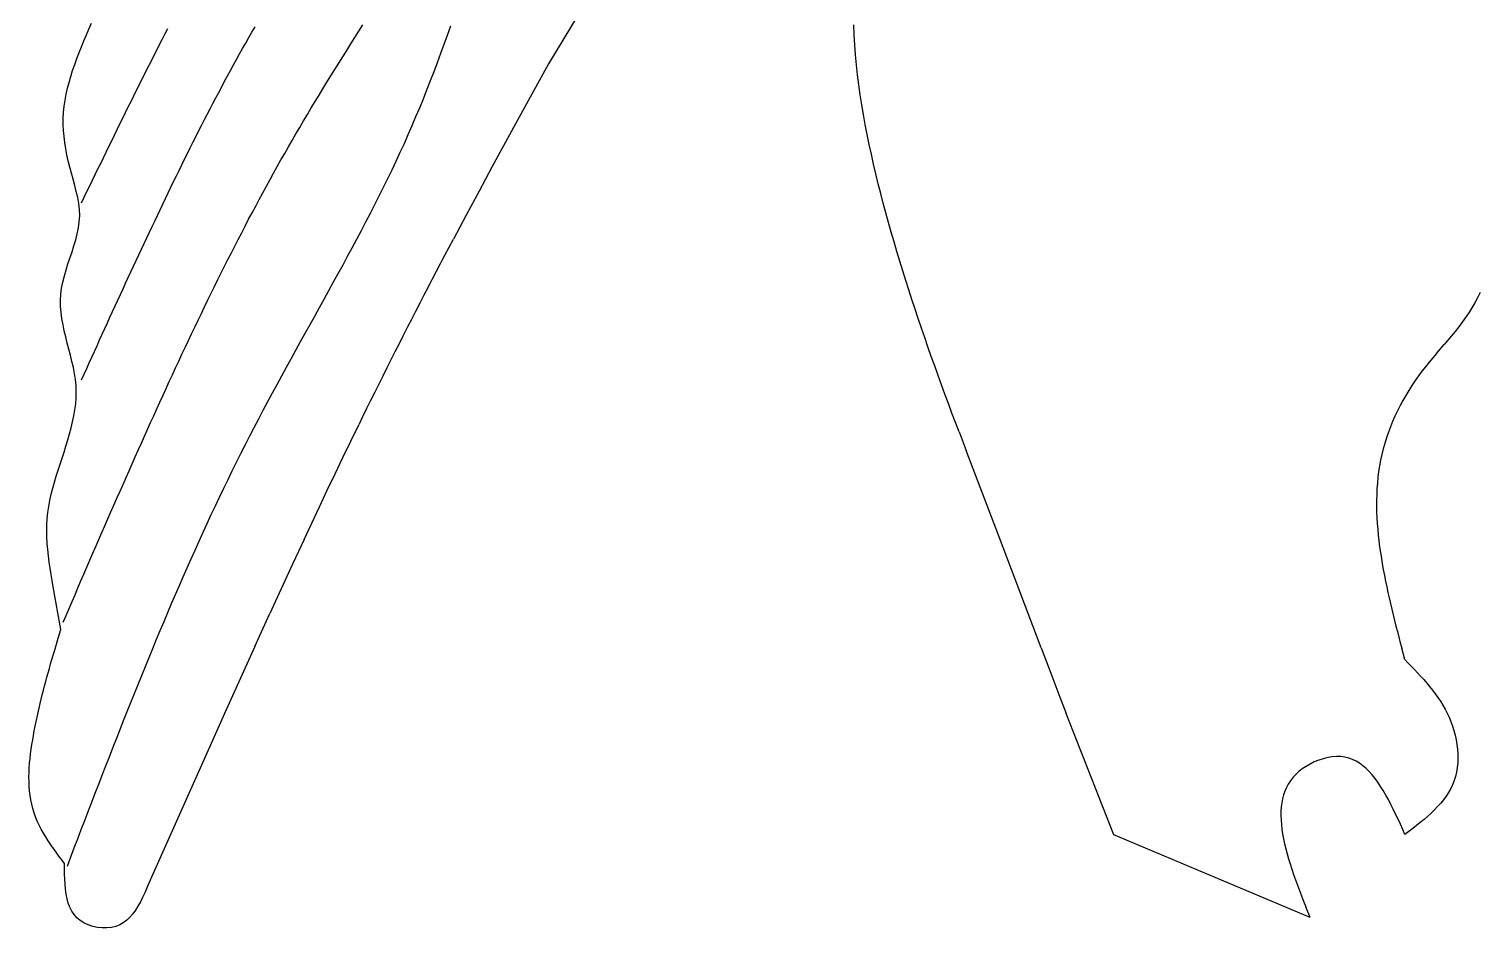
# Model space of a CAD drawing. Extents: x -3475 to 3475, y -2114 to 2114.
# Drawn here: x 76.5 to 549.8, y -2113.6 to -1820.2 of the extents above; entities that cross this region are included whole.
import ezdxf

# ---------------------------------------------------------------- set-up
doc = ezdxf.new("R2010")
doc.units = 0
doc.header["$MEASUREMENT"] = 0
doc.layers.get('0').update_dxf_attribs({"linetype": 'CONTINUOUS'})

msp = doc.modelspace()

# ---------------------------------------------------------------- linework, layer by layer
for p, q in [((258.25, -1811.43), (246.06, -1831.5)), ((94.43, -1824.04), (95.25, -1822.11)), ((95.25, -1822.11), (96.08, -1820.18)), ((96.08, -1820.18), (96.91, -1818.25)), ((119.93, -1823.64), (120.86, -1821.81)), ((120.86, -1821.81), (121.79, -1819.99)), ((148.25, -1822.99), (149.27, -1821.22)), ((149.27, -1821.22), (150.29, -1819.46)), ((182.84, -1823), (184.15, -1820.92)), ((184.15, -1820.92), (185.47, -1818.85)), ((214.11, -1819.26), (213.03, -1822.25)), ((345.83, -1822.07), (345.7, -1818.8)), ((346.02, -1825.33), (345.83, -1822.07)), ((92.86, -1827.9), (93.64, -1825.97)), ((93.64, -1825.97), (94.43, -1824.04)), ((118.08, -1827.3), (119, -1825.47)), ((119, -1825.47), (119.93, -1823.64)), ((145.25, -1828.31), (146.25, -1826.53)), ((146.25, -1826.53), (147.25, -1824.76)), ((147.25, -1824.76), (148.25, -1822.99)), ((180.22, -1827.15), (181.53, -1825.07)), ((181.53, -1825.07), (182.84, -1823)), ((211.95, -1825.24), (210.85, -1828.22)), ((213.03, -1822.25), (211.95, -1825.24)), ((346.27, -1828.6), (346.02, -1825.33)), ((91.42, -1831.77), (92.12, -1829.83)), ((92.12, -1829.83), (92.86, -1827.9)), ((115.31, -1832.79), (116.23, -1830.96)), ((116.23, -1830.96), (117.15, -1829.13)), ((117.15, -1829.13), (118.08, -1827.3)), ((143.28, -1831.88), (144.26, -1830.09)), ((144.26, -1830.09), (145.25, -1828.31)), ((176.32, -1833.4), (177.62, -1831.31)), ((177.62, -1831.31), (178.92, -1829.23)), ((178.92, -1829.23), (180.22, -1827.15)), ((209.74, -1831.2), (208.61, -1834.17)), ((210.85, -1828.22), (209.74, -1831.2)), ((246.06, -1831.5), (234.7, -1852.28)), ((346.57, -1831.86), (346.27, -1828.6)), ((89.58, -1837.59), (90.14, -1835.65)), ((90.14, -1835.65), (90.75, -1833.71)), ((90.75, -1833.71), (91.42, -1831.77)), ((113.48, -1836.46), (114.39, -1834.62)), ((114.39, -1834.62), (115.31, -1832.79)), ((140.36, -1837.25), (141.33, -1835.46)), ((141.33, -1835.46), (142.3, -1833.67)), ((142.3, -1833.67), (143.28, -1831.88)), ((173.74, -1837.57), (175.03, -1835.48)), ((175.03, -1835.48), (176.32, -1833.4)), ((208.61, -1834.17), (207.47, -1837.13)), ((346.93, -1835.12), (346.57, -1831.86)), ((347.35, -1838.37), (346.93, -1835.12)), ((88.64, -1841.49), (89.07, -1839.54)), ((89.07, -1839.54), (89.58, -1837.59)), ((110.74, -1841.96), (111.65, -1840.12)), ((111.65, -1840.12), (112.56, -1838.29)), ((112.56, -1838.29), (113.48, -1836.46)), ((137.49, -1842.66), (138.45, -1840.85)), ((138.45, -1840.85), (139.4, -1839.05)), ((139.4, -1839.05), (140.36, -1837.25)), ((171.19, -1841.76), (172.46, -1839.67)), ((172.46, -1839.67), (173.74, -1837.57)), ((206.31, -1840.09), (205.13, -1843.03)), ((207.47, -1837.13), (206.31, -1840.09)), ((347.81, -1841.63), (347.35, -1838.37)), ((87.8, -1847.37), (88, -1845.4)), ((88, -1845.4), (88.28, -1843.44)), ((88.28, -1843.44), (88.64, -1841.49)), ((108.02, -1847.47), (108.92, -1845.63)), ((108.92, -1845.63), (109.83, -1843.8)), ((109.83, -1843.8), (110.74, -1841.96)), ((135.6, -1846.27), (136.55, -1844.46)), ((136.55, -1844.46), (137.49, -1842.66)), ((168.65, -1845.96), (169.92, -1843.86)), ((169.92, -1843.86), (171.19, -1841.76)), ((205.13, -1843.03), (203.94, -1845.97)), ((348.32, -1844.88), (347.81, -1841.63)), ((348.87, -1848.12), (348.32, -1844.88)), ((87.68, -1851.31), (87.69, -1849.34)), ((87.69, -1849.34), (87.8, -1847.37)), ((106.21, -1851.15), (107.11, -1849.31)), ((107.11, -1849.31), (108.02, -1847.47)), ((132.81, -1851.71), (133.73, -1849.9)), ((133.73, -1849.9), (134.67, -1848.08)), ((134.67, -1848.08), (135.6, -1846.27)), ((164.89, -1852.29), (166.14, -1850.18)), ((166.14, -1850.18), (167.39, -1848.07)), ((167.39, -1848.07), (168.65, -1845.96)), ((202.72, -1848.9), (201.48, -1851.82)), ((203.94, -1845.97), (202.72, -1848.9)), ((349.47, -1851.36), (348.87, -1848.12)), ((87.77, -1853.29), (87.68, -1851.31)), ((87.94, -1855.28), (87.77, -1853.29)), ((88.2, -1857.27), (87.94, -1855.28)), ((103.5, -1856.66), (104.41, -1854.83)), ((104.41, -1854.83), (105.31, -1852.99)), ((105.31, -1852.99), (106.21, -1851.15)), ((130.96, -1855.35), (131.88, -1853.53)), ((131.88, -1853.53), (132.81, -1851.71)), ((162.42, -1856.53), (163.65, -1854.41)), ((163.65, -1854.41), (164.89, -1852.29)), ((200.21, -1854.72), (198.92, -1857.62)), ((201.48, -1851.82), (200.21, -1854.72)), ((234.7, -1852.28), (227.63, -1865.28)), ((350.1, -1854.6), (349.47, -1851.36)), ((350.77, -1857.83), (350.1, -1854.6)), ((88.52, -1859.26), (88.2, -1857.27)), ((88.91, -1861.25), (88.52, -1859.26)), ((101.71, -1860.35), (102.61, -1858.51)), ((102.61, -1858.51), (103.5, -1856.66)), ((128.22, -1860.83), (129.13, -1859)), ((129.13, -1859), (130.04, -1857.17)), ((130.04, -1857.17), (130.96, -1855.35)), ((159.98, -1860.78), (161.19, -1858.65)), ((161.19, -1858.65), (162.42, -1856.53)), ((198.92, -1857.62), (197.6, -1860.5)), ((351.47, -1861.05), (350.77, -1857.83)), ((89.35, -1863.25), (88.91, -1861.25)), ((89.83, -1865.24), (89.35, -1863.25)), ((99.01, -1865.87), (99.91, -1864.03)), ((99.91, -1864.03), (100.81, -1862.19)), ((100.81, -1862.19), (101.71, -1860.35)), ((125.52, -1866.31), (126.41, -1864.48)), ((126.41, -1864.48), (127.32, -1862.65)), ((127.32, -1862.65), (128.22, -1860.83)), ((157.56, -1865.05), (158.76, -1862.92)), ((158.76, -1862.92), (159.98, -1860.78)), ((196.26, -1863.38), (194.91, -1866.24)), ((197.6, -1860.5), (196.26, -1863.38)), ((352.2, -1864.26), (351.47, -1861.05)), ((352.95, -1867.47), (352.2, -1864.26)), ((90.34, -1867.24), (89.83, -1865.24)), ((90.88, -1869.23), (90.34, -1867.24)), ((91.42, -1871.22), (90.88, -1869.23)), ((97.22, -1869.55), (98.12, -1867.71)), ((98.12, -1867.71), (99.01, -1865.87)), ((123.73, -1869.98), (124.62, -1868.15)), ((124.62, -1868.15), (125.52, -1866.31)), ((154, -1871.49), (155.18, -1869.34)), ((155.18, -1869.34), (156.37, -1867.2)), ((156.37, -1867.2), (157.56, -1865.05)), ((193.53, -1869.1), (192.13, -1871.94)), ((194.91, -1866.24), (193.53, -1869.1)), ((227.63, -1865.28), (223.41, -1873.1)), ((353.73, -1870.67), (352.95, -1867.47)), ((91.95, -1873.2), (91.42, -1871.22)), ((92.42, -1875.18), (91.95, -1873.2)), ((94.54, -1875.08), (95.43, -1873.24)), ((95.43, -1873.24), (96.33, -1871.4)), ((96.33, -1871.4), (97.22, -1869.55)), ((121.06, -1875.49), (121.95, -1873.65)), ((121.95, -1873.65), (122.84, -1871.82)), ((122.84, -1871.82), (123.73, -1869.98)), ((151.66, -1875.81), (152.82, -1873.65)), ((152.82, -1873.65), (154, -1871.49)), ((192.13, -1871.94), (190.72, -1874.78)), ((223.41, -1873.1), (219.21, -1880.92)), ((354.54, -1873.86), (353.73, -1870.67)), ((355.36, -1877.04), (354.54, -1873.86)), ((92.79, -1877.16), (92.42, -1875.18)), ((93.02, -1879.14), (92.79, -1877.16)), ((93.64, -1876.92), (94.54, -1875.08)), ((119.3, -1879.17), (120.18, -1877.33)), ((120.18, -1877.33), (121.06, -1875.49)), ((149.35, -1880.13), (150.5, -1877.97)), ((150.5, -1877.97), (151.66, -1875.81)), ((189.28, -1877.62), (187.84, -1880.44)), ((190.72, -1874.78), (189.28, -1877.62)), ((356.21, -1880.21), (355.36, -1877.04)), ((92.67, -1885.05), (92.94, -1883.08)), ((92.94, -1883.08), (93.07, -1881.11)), ((93.07, -1881.11), (93.02, -1879.14)), ((116.68, -1884.69), (117.55, -1882.85)), ((117.55, -1882.85), (118.43, -1881.01)), ((118.43, -1881.01), (119.3, -1879.17)), ((147.06, -1884.48), (148.2, -1882.3)), ((148.2, -1882.3), (149.35, -1880.13)), ((186.38, -1883.26), (184.9, -1886.07)), ((187.84, -1880.44), (186.38, -1883.26)), ((219.21, -1880.92), (215.03, -1888.75)), ((357.08, -1883.38), (356.21, -1880.21)), ((357.96, -1886.54), (357.08, -1883.38)), ((91.76, -1888.98), (92.26, -1887.02)), ((92.26, -1887.02), (92.67, -1885.05)), ((114.07, -1890.23), (114.94, -1888.38)), ((114.94, -1888.38), (115.81, -1886.54)), ((115.81, -1886.54), (116.68, -1884.69)), ((144.8, -1888.84), (145.93, -1886.66)), ((145.93, -1886.66), (147.06, -1884.48)), ((184.9, -1886.07), (183.42, -1888.88)), ((358.87, -1889.69), (357.96, -1886.54)), ((89.24, -1896.85), (90.55, -1892.91)), ((90.55, -1892.91), (91.18, -1890.95)), ((91.18, -1890.95), (91.76, -1888.98)), ((112.35, -1893.92), (113.21, -1892.07)), ((113.21, -1892.07), (114.07, -1890.23)), ((142.56, -1893.21), (143.68, -1891.02)), ((143.68, -1891.02), (144.8, -1888.84)), ((181.92, -1891.68), (180.41, -1894.48)), ((183.42, -1888.88), (181.92, -1891.68)), ((212.26, -1893.98), (215.03, -1888.75)), ((359.8, -1892.83), (358.87, -1889.69)), ((360.74, -1895.97), (359.8, -1892.83)), ((88.62, -1898.82), (89.24, -1896.85)), ((109.77, -1899.46), (110.63, -1897.61)), ((110.63, -1897.61), (111.48, -1895.77)), ((111.48, -1895.77), (112.35, -1893.92)), ((139.25, -1899.79), (140.35, -1897.59)), ((140.35, -1897.59), (141.45, -1895.4)), ((141.45, -1895.4), (142.56, -1893.21)), ((178.9, -1897.27), (177.37, -1900.06)), ((180.41, -1894.48), (178.9, -1897.27)), ((209.5, -1899.22), (212.26, -1893.98)), ((361.7, -1899.1), (360.74, -1895.97)), ((87.55, -1902.76), (88.05, -1900.79)), ((88.05, -1900.79), (88.62, -1898.82)), ((108.06, -1903.16), (108.91, -1901.31)), ((108.91, -1901.31), (109.77, -1899.46)), ((137.07, -1904.19), (138.16, -1901.98)), ((138.16, -1901.98), (139.25, -1899.79)), ((177.37, -1900.06), (175.84, -1902.85)), ((206.76, -1904.47), (209.5, -1899.22)), ((362.68, -1902.23), (361.7, -1899.1)), ((363.68, -1905.35), (362.68, -1902.23)), ((86.8, -1908.71), (86.9, -1906.73)), ((86.9, -1906.73), (87.16, -1904.74)), ((87.16, -1904.74), (87.55, -1902.76)), ((105.5, -1908.71), (106.35, -1906.86)), ((106.35, -1906.86), (107.2, -1905.01)), ((107.2, -1905.01), (108.06, -1903.16)), ((134.91, -1908.6), (135.99, -1906.39)), ((135.99, -1906.39), (137.07, -1904.19)), ((174.31, -1905.64), (172.77, -1908.42)), ((175.84, -1902.85), (174.31, -1905.64)), ((205.39, -1907.09), (204.03, -1909.72)), ((206.76, -1904.47), (205.39, -1907.09)), ((364.69, -1908.47), (363.68, -1905.35)), ((550.14, -1906.2), (549.29, -1907.89)), ((86.83, -1910.7), (86.8, -1908.71)), ((86.99, -1912.7), (86.83, -1910.7)), ((103.8, -1912.42), (104.65, -1910.57)), ((104.65, -1910.57), (105.5, -1908.71)), ((132.77, -1913.02), (133.84, -1910.81)), ((133.84, -1910.81), (134.91, -1908.6)), ((171.22, -1911.2), (169.68, -1913.99)), ((172.77, -1908.42), (171.22, -1911.2)), ((204.03, -1909.72), (202.67, -1912.35)), ((365.71, -1911.58), (364.69, -1908.47)), ((366.75, -1914.68), (365.71, -1911.58)), ((547.45, -1911.19), (546.46, -1912.79)), ((548.4, -1909.56), (547.45, -1911.19)), ((549.29, -1907.89), (548.4, -1909.56)), ((87.26, -1914.69), (86.99, -1912.7)), ((87.61, -1916.69), (87.26, -1914.69)), ((88.03, -1918.69), (87.61, -1916.69)), ((101.26, -1917.98), (102.11, -1916.12)), ((102.11, -1916.12), (102.95, -1914.27)), ((102.95, -1914.27), (103.8, -1912.42)), ((130.64, -1917.45), (131.7, -1915.23)), ((131.7, -1915.23), (132.77, -1913.02)), ((168.13, -1916.77), (166.59, -1919.55)), ((169.68, -1913.99), (168.13, -1916.77)), ((201.32, -1914.98), (199.97, -1917.61)), ((202.67, -1912.35), (201.32, -1914.98)), ((367.8, -1917.78), (366.75, -1914.68)), ((544.33, -1915.89), (543.2, -1917.39)), ((545.41, -1914.36), (544.33, -1915.89)), ((546.46, -1912.79), (545.41, -1914.36)), ((88.51, -1920.69), (88.03, -1918.69)), ((89.01, -1922.69), (88.51, -1920.69)), ((99.57, -1921.68), (100.41, -1919.83)), ((100.41, -1919.83), (101.26, -1917.98)), ((128.54, -1921.89), (129.59, -1919.67)), ((129.59, -1919.67), (130.64, -1917.45)), ((166.59, -1919.55), (165.04, -1922.33)), ((198.63, -1920.25), (197.29, -1922.89)), ((199.97, -1917.61), (198.63, -1920.25)), ((368.87, -1920.88), (367.8, -1917.78)), ((369.94, -1923.97), (368.87, -1920.88)), ((540.85, -1920.33), (539.65, -1921.77)), ((542.04, -1918.87), (540.85, -1920.33)), ((543.2, -1917.39), (542.04, -1918.87)), ((89.53, -1924.69), (89.01, -1922.69)), ((90.05, -1926.68), (89.53, -1924.69)), ((97.04, -1927.25), (97.88, -1925.39)), ((97.88, -1925.39), (98.72, -1923.54)), ((98.72, -1923.54), (99.57, -1921.68)), ((126.45, -1926.33), (127.49, -1924.11)), ((127.49, -1924.11), (128.54, -1921.89)), ((163.5, -1925.12), (161.96, -1927.9)), ((165.04, -1922.33), (163.5, -1925.12)), ((195.95, -1925.53), (194.62, -1928.17)), ((197.29, -1922.89), (195.95, -1925.53)), ((371.03, -1927.06), (369.94, -1923.97)), ((535.97, -1926.06), (534.75, -1927.5)), ((535.97, -1926.06), (538.43, -1923.2)), ((539.65, -1921.77), (538.43, -1923.2)), ((90.54, -1928.67), (90.05, -1926.68)), ((90.99, -1930.66), (90.54, -1928.67)), ((91.38, -1932.65), (90.99, -1930.66)), ((94.51, -1932.81), (95.35, -1930.96)), ((95.35, -1930.96), (96.19, -1929.1)), ((96.19, -1929.1), (97.04, -1927.25)), ((123.34, -1933.01), (124.37, -1930.78)), ((124.37, -1930.78), (125.41, -1928.56)), ((125.41, -1928.56), (126.45, -1926.33)), ((160.43, -1930.69), (158.9, -1933.48)), ((161.96, -1927.9), (160.43, -1930.69)), ((193.29, -1930.82), (191.97, -1933.47)), ((194.62, -1928.17), (193.29, -1930.82)), ((372.13, -1930.14), (371.03, -1927.06)), ((373.24, -1933.23), (372.13, -1930.14)), ((532.34, -1930.41), (531.18, -1931.9)), ((533.54, -1928.95), (532.34, -1930.41)), ((534.75, -1927.5), (533.54, -1928.95)), ((91.68, -1934.63), (91.38, -1932.65)), ((91.87, -1936.61), (91.68, -1934.63)), ((93.66, -1934.66), (94.51, -1932.81)), ((121.29, -1937.48), (122.31, -1935.24)), ((122.31, -1935.24), (123.34, -1933.01)), ((158.9, -1933.48), (157.38, -1936.27)), ((191.97, -1933.47), (190.65, -1936.12)), ((374.36, -1936.3), (373.24, -1933.23)), ((528.94, -1934.96), (527.87, -1936.53)), ((530.04, -1933.41), (528.94, -1934.96)), ((531.18, -1931.9), (530.04, -1933.41)), ((91.95, -1938.59), (91.87, -1936.61)), ((91.9, -1940.57), (91.95, -1938.59)), ((119.25, -1941.94), (120.27, -1939.71)), ((120.27, -1939.71), (121.29, -1937.48)), ((155.87, -1939.07), (154.36, -1941.87)), ((157.38, -1936.27), (155.87, -1939.07)), ((189.34, -1938.77), (188.03, -1941.42)), ((190.65, -1936.12), (189.34, -1938.77)), ((375.49, -1939.38), (374.36, -1936.3)), ((376.63, -1942.45), (375.49, -1939.38)), ((525.87, -1939.76), (524.93, -1941.42)), ((526.85, -1938.13), (525.87, -1939.76)), ((527.87, -1936.53), (526.85, -1938.13)), ((91.17, -1946.47), (91.5, -1944.5)), ((91.5, -1944.5), (91.75, -1942.54)), ((91.75, -1942.54), (91.9, -1940.57)), ((117.22, -1946.41), (118.23, -1944.18)), ((118.23, -1944.18), (119.25, -1941.94)), ((152.87, -1944.68), (151.39, -1947.49)), ((154.36, -1941.87), (152.87, -1944.68)), ((186.72, -1944.08), (185.42, -1946.74)), ((188.03, -1941.42), (186.72, -1944.08)), ((377.77, -1945.52), (376.63, -1942.45)), ((523.18, -1944.8), (522.37, -1946.52)), ((524.03, -1943.1), (523.18, -1944.8)), ((524.93, -1941.42), (524.03, -1943.1)), ((90.29, -1950.4), (90.76, -1948.43)), ((90.76, -1948.43), (91.17, -1946.47)), ((115.2, -1950.89), (116.21, -1948.65)), ((116.21, -1948.65), (117.22, -1946.41)), ((151.39, -1947.49), (149.92, -1950.31)), ((181.54, -1954.72), (184.12, -1949.4)), ((185.42, -1946.74), (184.12, -1949.4)), ((378.92, -1948.59), (377.77, -1945.52)), ((380.07, -1951.66), (378.92, -1948.59)), ((521.61, -1948.27), (520.89, -1950.03)), ((522.37, -1946.52), (521.61, -1948.27)), ((88.58, -1956.29), (89.18, -1954.32)), ((89.18, -1954.32), (89.76, -1952.36)), ((89.76, -1952.36), (90.29, -1950.4)), ((113.19, -1955.37), (114.19, -1953.13)), ((114.19, -1953.13), (115.2, -1950.89)), ((148.46, -1953.13), (147.02, -1955.96)), ((149.92, -1950.31), (148.46, -1953.13)), ((380.07, -1951.66), (382.4, -1957.79)), ((519.61, -1953.61), (519.05, -1955.42)), ((520.23, -1951.81), (519.61, -1953.61)), ((520.89, -1950.03), (520.23, -1951.81)), ((86.66, -1962.19), (87.95, -1958.25)), ((87.95, -1958.25), (88.58, -1956.29)), ((111.19, -1959.85), (112.19, -1957.61)), ((112.19, -1957.61), (113.19, -1955.37)), ((145.59, -1958.8), (144.17, -1961.64)), ((147.02, -1955.96), (145.59, -1958.8)), ((178.97, -1960.05), (181.54, -1954.72)), ((392.94, -1985.35), (382.4, -1957.79)), ((518.08, -1959.07), (517.68, -1960.92)), ((518.54, -1957.24), (518.08, -1959.07)), ((519.05, -1955.42), (518.54, -1957.24)), ((86.02, -1964.15), (86.66, -1962.19)), ((109.19, -1964.34), (110.19, -1962.1)), ((110.19, -1962.1), (111.19, -1959.85)), ((144.17, -1961.64), (142.76, -1964.49)), ((176.41, -1965.39), (178.97, -1960.05)), ((517.33, -1962.77), (517.04, -1964.63)), ((517.68, -1960.92), (517.33, -1962.77)), ((84.26, -1970.08), (84.81, -1968.1)), ((84.81, -1968.1), (85.4, -1966.13)), ((85.4, -1966.13), (86.02, -1964.15)), ((106.22, -1971.08), (107.21, -1968.83)), ((107.21, -1968.83), (108.2, -1966.59)), ((108.2, -1966.59), (109.19, -1964.34)), ((141.37, -1967.34), (139.99, -1970.2)), ((142.76, -1964.49), (141.37, -1967.34)), ((173.86, -1970.74), (176.41, -1965.39)), ((516.62, -1968.38), (516.49, -1970.26)), ((516.81, -1966.5), (516.62, -1968.38)), ((517.04, -1964.63), (516.81, -1966.5)), ((83.32, -1974.05), (83.76, -1972.06)), ((83.76, -1972.06), (84.26, -1970.08)), ((104.25, -1975.57), (105.23, -1973.32)), ((105.23, -1973.32), (106.22, -1971.08)), ((138.62, -1973.06), (137.26, -1975.93)), ((139.99, -1970.2), (138.62, -1973.06)), ((171.33, -1976.09), (173.86, -1970.74)), ((516.4, -1972.14), (516.35, -1974.03)), ((516.49, -1970.26), (516.4, -1972.14)), ((82.46, -1980.04), (82.66, -1978.04)), ((82.66, -1978.04), (82.95, -1976.04)), ((82.95, -1976.04), (83.32, -1974.05)), ((102.28, -1980.07), (103.26, -1977.82)), ((103.26, -1977.82), (104.25, -1975.57)), ((137.26, -1975.93), (135.91, -1978.8)), ((168.81, -1981.45), (171.33, -1976.09)), ((516.35, -1974.03), (516.35, -1975.92)), ((516.35, -1975.92), (516.39, -1977.81)), ((516.39, -1977.81), (516.47, -1979.7)), ((82.32, -1984.06), (82.35, -1982.05)), ((82.35, -1982.05), (82.46, -1980.04)), ((100.32, -1984.57), (101.3, -1982.32)), ((101.3, -1982.32), (102.28, -1980.07)), ((134.57, -1981.68), (133.24, -1984.57)), ((135.91, -1978.8), (134.57, -1981.68)), ((166.3, -1986.81), (168.81, -1981.45)), ((516.47, -1979.7), (516.59, -1981.6)), ((516.59, -1981.6), (516.74, -1983.49)), ((82.36, -1986.08), (82.32, -1984.06)), ((82.46, -1988.1), (82.36, -1986.08)), ((98.36, -1989.07), (99.34, -1986.82)), ((99.34, -1986.82), (100.32, -1984.57)), ((131.93, -1987.46), (130.62, -1990.35)), ((133.24, -1984.57), (131.93, -1987.46)), ((166.3, -1986.81), (162.55, -1994.86)), ((406.86, -2022.13), (392.94, -1985.35)), ((516.74, -1983.49), (516.92, -1985.38)), ((516.92, -1985.38), (517.13, -1987.27)), ((517.13, -1987.27), (517.37, -1989.16)), ((82.63, -1990.12), (82.46, -1988.1)), ((82.84, -1992.14), (82.63, -1990.12)), ((83.1, -1994.16), (82.84, -1992.14)), ((96.4, -1993.57), (97.38, -1991.32)), ((97.38, -1991.32), (98.36, -1989.07)), ((130.62, -1990.35), (129.32, -1993.25)), ((517.37, -1989.16), (517.64, -1991.04)), ((517.64, -1991.04), (517.93, -1992.92)), ((83.39, -1996.17), (83.1, -1994.16)), ((83.71, -1998.19), (83.39, -1996.17)), ((94.45, -1998.07), (95.43, -1995.82)), ((95.43, -1995.82), (96.4, -1993.57)), ((128.03, -1996.15), (126.75, -1999.05)), ((129.32, -1993.25), (128.03, -1996.15)), ((162.55, -1994.86), (158.83, -2002.92)), ((517.93, -1992.92), (518.24, -1994.79)), ((518.24, -1994.79), (518.57, -1996.65)), ((518.57, -1996.65), (518.92, -1998.51)), ((84.05, -2000.2), (83.71, -1998.19)), ((84.41, -2002.21), (84.05, -2000.2)), ((92.5, -2002.58), (93.48, -2000.32)), ((93.48, -2000.32), (94.45, -1998.07)), ((125.48, -2001.96), (124.22, -2004.88)), ((126.75, -1999.05), (125.48, -2001.96)), ((518.92, -1998.51), (519.29, -2000.37)), ((519.29, -2000.37), (519.67, -2002.22)), ((86.92, -2016.15), (84.41, -2002.21)), ((90.56, -2007.08), (91.53, -2004.83)), ((91.53, -2004.83), (92.5, -2002.58)), ((124.22, -2004.88), (122.96, -2007.8)), ((158.83, -2002.92), (155.12, -2010.99)), ((519.67, -2002.22), (520.06, -2004.06)), ((520.06, -2004.06), (520.47, -2005.9)), ((520.47, -2005.9), (520.9, -2007.74)), ((88.61, -2011.59), (89.59, -2009.33)), ((89.59, -2009.33), (90.56, -2007.08)), ((121.72, -2010.72), (120.48, -2013.64)), ((122.96, -2007.8), (121.72, -2010.72)), ((150.21, -2021.76), (155.12, -2010.99)), ((520.9, -2007.74), (521.33, -2009.57)), ((521.33, -2009.57), (521.78, -2011.4)), ((521.78, -2011.4), (522.23, -2013.22)), ((86.07, -2018.97), (86.92, -2016.15)), ((87.64, -2013.84), (88.61, -2011.59)), ((120.48, -2013.64), (119.25, -2016.57)), ((522.23, -2013.22), (522.69, -2015.05)), ((522.69, -2015.05), (523.16, -2016.87)), ((85.23, -2021.78), (86.07, -2018.97)), ((118.02, -2019.5), (116.81, -2022.44)), ((119.25, -2016.57), (118.02, -2019.5)), ((523.16, -2016.87), (523.63, -2018.69)), ((523.63, -2018.69), (524.11, -2020.5)), ((524.11, -2020.5), (524.59, -2022.32)), ((83.98, -2026.02), (84.4, -2024.61)), ((84.4, -2024.61), (84.81, -2023.2)), ((84.81, -2023.2), (85.23, -2021.78)), ((115.6, -2025.38), (114.39, -2028.32)), ((116.81, -2022.44), (115.6, -2025.38)), ((150.21, -2021.76), (140.33, -2043.57)), ((406.86, -2022.13), (410.35, -2031.32)), ((525.56, -2025.95), (524.59, -2022.32)), ((82.37, -2031.71), (82.77, -2030.28)), ((82.77, -2030.28), (83.17, -2028.86)), ((83.17, -2028.86), (83.57, -2027.44)), ((83.57, -2027.44), (83.98, -2026.02)), ((114.39, -2028.32), (113.19, -2031.26)), ((525.56, -2025.95), (526.61, -2027.03)), ((526.61, -2027.03), (527.66, -2028.11)), ((527.66, -2028.11), (528.7, -2029.2)), ((528.7, -2029.2), (529.73, -2030.3)), ((529.73, -2030.3), (530.75, -2031.4)), ((81.23, -2036.01), (81.6, -2034.57)), ((81.6, -2034.57), (81.99, -2033.14)), ((81.99, -2033.14), (82.37, -2031.71)), ((112, -2034.21), (110.81, -2037.16)), ((113.19, -2031.26), (112, -2034.21)), ((410.35, -2031.32), (412.7, -2037.44)), ((530.75, -2031.4), (531.75, -2032.52)), ((531.75, -2032.52), (532.73, -2033.65)), ((532.73, -2033.65), (533.68, -2034.79)), ((533.68, -2034.79), (534.61, -2035.96)), ((80.15, -2040.36), (80.5, -2038.91)), ((80.5, -2038.91), (80.86, -2037.46)), ((80.86, -2037.46), (81.23, -2036.01)), ((110.81, -2037.16), (109.63, -2040.11)), ((412.7, -2037.44), (415.06, -2043.56)), ((534.61, -2035.96), (535.5, -2037.15)), ((535.5, -2037.15), (536.37, -2038.36)), ((536.37, -2038.36), (537.19, -2039.59)), ((537.19, -2039.59), (537.97, -2040.86)), ((79.15, -2044.76), (79.47, -2043.29)), ((79.47, -2043.29), (79.81, -2041.82)), ((79.81, -2041.82), (80.15, -2040.36)), ((108.45, -2043.06), (107.28, -2046.02)), ((109.63, -2040.11), (108.45, -2043.06)), ((140.33, -2043.57), (136.81, -2051.44)), ((418.61, -2052.72), (415.06, -2043.56)), ((537.97, -2040.86), (538.71, -2042.15)), ((538.71, -2042.15), (539.4, -2043.48)), ((539.4, -2043.48), (540.04, -2044.85)), ((77.98, -2050.73), (78.25, -2049.22)), ((78.25, -2049.22), (78.54, -2047.73)), ((78.54, -2047.73), (78.84, -2046.24)), ((78.84, -2046.24), (79.15, -2044.76)), ((106.11, -2048.97), (104.95, -2051.93)), ((107.28, -2046.02), (106.11, -2048.97)), ((540.04, -2044.85), (540.63, -2046.25)), ((540.63, -2046.25), (541.15, -2047.69)), ((541.15, -2047.69), (541.61, -2049.17)), ((541.61, -2049.17), (542.01, -2050.66)), ((77.24, -2055.28), (77.47, -2053.76)), ((77.47, -2053.76), (77.71, -2052.24)), ((77.71, -2052.24), (77.98, -2050.73)), ((104.95, -2051.93), (103.78, -2054.9)), ((136.81, -2051.44), (115.65, -2098.98)), ((426.98, -2074.09), (418.61, -2052.72)), ((542.01, -2050.66), (542.34, -2052.18)), ((542.34, -2052.18), (542.6, -2053.71)), ((542.6, -2053.71), (542.79, -2055.24)), ((76.72, -2059.85), (76.87, -2058.33)), ((76.87, -2058.33), (77.04, -2056.8)), ((77.04, -2056.8), (77.24, -2055.28)), ((102.63, -2057.86), (101.47, -2060.82)), ((103.78, -2054.9), (102.63, -2057.86)), ((498.95, -2058.35), (497.49, -2058.83)), ((500.42, -2057.98), (498.95, -2058.35)), ((501.88, -2057.73), (500.42, -2057.98)), ((503.31, -2057.62), (501.88, -2057.73)), ((504.68, -2057.65), (503.31, -2057.62)), ((506.01, -2057.83), (504.68, -2057.65)), ((507.28, -2058.15), (506.01, -2057.83)), ((508.5, -2058.59), (507.28, -2058.15)), ((509.67, -2059.16), (508.5, -2058.59)), ((542.79, -2055.24), (542.9, -2056.77)), ((542.92, -2058.29), (542.86, -2059.79)), ((542.9, -2056.77), (542.92, -2058.29)), ((76.51, -2064.39), (76.54, -2062.88)), ((76.54, -2062.88), (76.61, -2061.37)), ((76.61, -2061.37), (76.72, -2059.85)), ((101.47, -2060.82), (100.32, -2063.79)), ((489.97, -2063.5), (489.06, -2064.49)), ((490.99, -2062.56), (489.97, -2063.5)), ((492.11, -2061.67), (490.99, -2062.56)), ((493.35, -2060.85), (492.11, -2061.67)), ((494.67, -2060.09), (493.35, -2060.85)), ((496.05, -2059.41), (494.67, -2060.09)), ((497.49, -2058.83), (496.05, -2059.41)), ((510.81, -2059.84), (509.67, -2059.16)), ((511.89, -2060.64), (510.81, -2059.84)), ((512.94, -2061.54), (511.89, -2060.64)), ((513.96, -2062.54), (512.94, -2061.54)), ((514.94, -2063.63), (513.96, -2062.54)), ((542.48, -2062.73), (542.15, -2064.15)), ((542.72, -2061.28), (542.48, -2062.73)), ((542.86, -2059.79), (542.72, -2061.28)), ((76.53, -2065.89), (76.51, -2064.39)), ((76.59, -2067.38), (76.53, -2065.89)), ((76.7, -2068.86), (76.59, -2067.38)), ((99.17, -2066.76), (98.03, -2069.73)), ((100.32, -2063.79), (99.17, -2066.76)), ((486.95, -2067.76), (486.44, -2068.94)), ((487.56, -2066.62), (486.95, -2067.76)), ((488.26, -2065.53), (487.56, -2066.62)), ((489.06, -2064.49), (488.26, -2065.53)), ((515.88, -2064.8), (514.94, -2063.63)), ((516.8, -2066.05), (515.88, -2064.8)), ((517.69, -2067.38), (516.8, -2066.05)), ((518.55, -2068.76), (517.69, -2067.38)), ((540.57, -2068.13), (539.86, -2069.38)), ((541.19, -2066.85), (540.57, -2068.13)), ((541.72, -2065.52), (541.19, -2066.85)), ((542.15, -2064.15), (541.72, -2065.52)), ((76.87, -2070.32), (76.7, -2068.86)), ((77.1, -2071.77), (76.87, -2070.32)), ((77.39, -2073.19), (77.1, -2071.77)), ((96.89, -2072.69), (95.74, -2075.67)), ((98.03, -2069.73), (96.89, -2072.69)), ((485.43, -2072.75), (485.26, -2074.1)), ((485.68, -2071.44), (485.43, -2072.75)), ((486.02, -2070.17), (485.68, -2071.44)), ((486.44, -2068.94), (486.02, -2070.17)), ((519.4, -2070.21), (518.55, -2068.76)), ((520.22, -2071.71), (519.4, -2070.21)), ((521.03, -2073.26), (520.22, -2071.71)), ((537.29, -2072.89), (536.3, -2073.99)), ((538.22, -2071.75), (537.29, -2072.89)), ((539.08, -2070.58), (538.22, -2071.75)), ((539.86, -2069.38), (539.08, -2070.58)), ((77.75, -2074.6), (77.39, -2073.19)), ((78.17, -2075.99), (77.75, -2074.6)), ((78.67, -2077.35), (78.17, -2075.99)), ((79.23, -2078.7), (78.67, -2077.35)), ((95.74, -2075.67), (94.6, -2078.64)), ((430.58, -2083.24), (426.98, -2074.09)), ((485.17, -2075.49), (485.14, -2076.91)), ((485.14, -2076.91), (485.19, -2078.37)), ((485.26, -2074.1), (485.17, -2075.49)), ((521.82, -2074.84), (521.03, -2073.26)), ((522.6, -2076.46), (521.82, -2074.84)), ((523.37, -2078.1), (522.6, -2076.46)), ((533.02, -2077.17), (531.85, -2078.19)), ((534.16, -2076.13), (533.02, -2077.17)), ((535.26, -2075.07), (534.16, -2076.13)), ((536.3, -2073.99), (535.26, -2075.07)), ((79.85, -2080.02), (79.23, -2078.7)), ((80.52, -2081.33), (79.85, -2080.02)), ((81.24, -2082.62), (80.52, -2081.33)), ((93.47, -2081.61), (92.33, -2084.58)), ((94.6, -2078.64), (93.47, -2081.61)), ((485.19, -2078.37), (485.3, -2079.86)), ((485.3, -2079.86), (485.48, -2081.38)), ((485.48, -2081.38), (485.71, -2082.92)), ((524.13, -2079.76), (523.37, -2078.1)), ((524.89, -2081.44), (524.13, -2079.76)), ((525.64, -2083.12), (524.89, -2081.44)), ((526.91, -2082.14), (525.64, -2083.12)), ((528.17, -2081.17), (526.91, -2082.14)), ((529.42, -2080.18), (528.17, -2081.17)), ((530.65, -2079.19), (529.42, -2080.18)), ((531.85, -2078.19), (530.65, -2079.19)), ((82.01, -2083.9), (81.24, -2082.62)), ((82.81, -2085.17), (82.01, -2083.9)), ((83.64, -2086.42), (82.81, -2085.17)), ((84.51, -2087.67), (83.64, -2086.42)), ((92.33, -2084.58), (91.19, -2087.55)), ((494.66, -2110.21), (430.58, -2083.24)), ((485.71, -2082.92), (486, -2084.5)), ((486, -2084.5), (486.34, -2086.1)), ((486.34, -2086.1), (486.73, -2087.72)), ((85.39, -2088.91), (84.51, -2087.67)), ((86.29, -2090.14), (85.39, -2088.91)), ((87.2, -2091.37), (86.29, -2090.14)), ((88.12, -2092.6), (87.2, -2091.37)), ((90.06, -2090.53), (88.92, -2093.5)), ((91.19, -2087.55), (90.06, -2090.53)), ((486.73, -2087.72), (487.17, -2089.37)), ((487.17, -2089.37), (487.65, -2091.03)), ((487.65, -2091.03), (488.16, -2092.72)), ((88.13, -2094.32), (88.12, -2092.6)), ((88.15, -2096.02), (88.13, -2094.32)), ((88.2, -2097.71), (88.15, -2096.02)), ((488.16, -2092.72), (488.71, -2094.42)), ((488.71, -2094.42), (489.3, -2096.14)), ((489.3, -2096.14), (489.9, -2097.87)), ((88.3, -2099.36), (88.2, -2097.71)), ((88.44, -2100.98), (88.3, -2099.36)), ((88.66, -2102.54), (88.44, -2100.98)), ((114.99, -2100.55), (114.31, -2102.11)), ((115.65, -2098.98), (114.99, -2100.55)), ((489.9, -2097.87), (490.54, -2099.61)), ((490.54, -2099.61), (491.19, -2101.36)), ((491.19, -2101.36), (491.86, -2103.12)), ((88.95, -2104.04), (88.66, -2102.54)), ((89.35, -2105.47), (88.95, -2104.04)), ((89.85, -2106.81), (89.35, -2105.47)), ((112.86, -2105.07), (112.09, -2106.46)), ((113.6, -2103.62), (112.86, -2105.07)), ((114.31, -2102.11), (113.6, -2103.62)), ((491.86, -2103.12), (492.55, -2104.89)), ((492.55, -2104.89), (493.25, -2106.66)), ((90.47, -2108.07), (89.85, -2106.81)), ((91.23, -2109.22), (90.47, -2108.07)), ((92.14, -2110.26), (91.23, -2109.22)), ((93.22, -2111.17), (92.14, -2110.26)), ((109.43, -2110.07), (108.41, -2111.05)), ((110.38, -2108.97), (109.43, -2110.07)), ((111.26, -2107.76), (110.38, -2108.97)), ((112.09, -2106.46), (111.26, -2107.76)), ((494.66, -2110.21), (493.25, -2106.66)), ((94.46, -2111.95), (93.22, -2111.17)), ((95.83, -2112.59), (94.46, -2111.95)), ((97.31, -2113.09), (95.83, -2112.59)), ((98.84, -2113.43), (97.31, -2113.09)), ((100.4, -2113.6), (98.84, -2113.43)), ((101.94, -2113.61), (100.4, -2113.6)), ((103.43, -2113.45), (101.94, -2113.61)), ((104.82, -2113.1), (103.43, -2113.45)), ((106.11, -2112.58), (104.82, -2113.1)), ((107.3, -2111.89), (106.11, -2112.58)), ((108.41, -2111.05), (107.3, -2111.89))]:
    msp.add_line(p, q)

doc.saveas('drawing.dxf')
